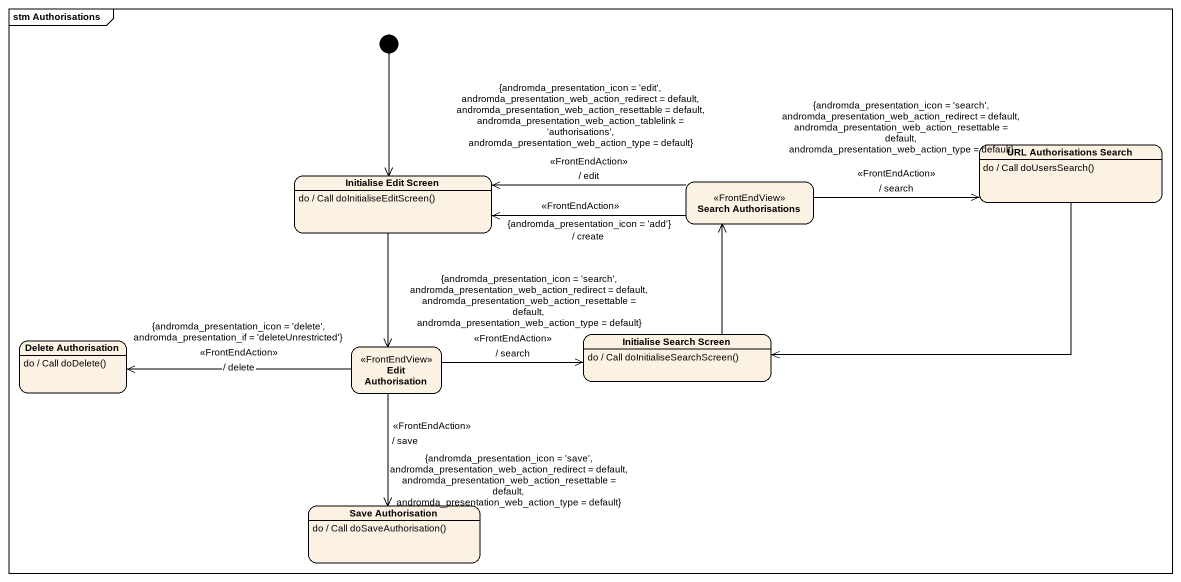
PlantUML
@startuml
mainframe stm Authorisations
hide empty description
state "URL Authorisations Search" as URL_Authorisations_Search
URL_Authorisations_Search : do / Call doUsersSearch()
state "Initialise Edit Screen" as Initialise_Edit_Screen
Initialise_Edit_Screen : do / Call doInitialiseEditScreen()
state "Search Authorisations" as Search_Authorisations <<FrontEndView>>
state "Delete Authorisation" as Delete_Authorisation
Delete_Authorisation : do / Call doDelete()
state "Initialise Search Screen" as Initialise_Search_Screen
Initialise_Search_Screen : do / Call doInitialiseSearchScreen()
state "Edit Authorisation" as Edit_Authorisation <<FrontEndView>>
state "Save Authorisation" as Save_Authorisation
Save_Authorisation : do / Call doSaveAuthorisation()
[*] --> Initialise_Edit_Screen
URL_Authorisations_Search -left-> Initialise_Search_Screen
Initialise_Edit_Screen --> Edit_Authorisation
Search_Authorisations -right-> URL_Authorisations_Search : {andromda_presentation_icon = 'search', andromda_presentation_web_action_redirect = default, andromda_presentation_web_action_resettable = default, andromda_presentation_web_action_type = default}\n<<FrontEndAction>>\n/ search
Search_Authorisations -left-> Initialise_Edit_Screen : {andromda_presentation_icon = 'edit', andromda_presentation_web_action_redirect = default, andromda_presentation_web_action_resettable = default, andromda_presentation_web_action_tablelink = 'authorisations', andromda_presentation_web_action_type = default}\n<<FrontEndAction>>\n/ edit
Search_Authorisations -left-> Initialise_Edit_Screen : <<FrontEndAction>>\n{andromda_presentation_icon = 'add'}\n/ create
Initialise_Search_Screen -up-> Search_Authorisations
Edit_Authorisation -left-> Delete_Authorisation : {andromda_presentation_icon = 'delete', andromda_presentation_if = 'deleteUnrestricted'}\n<<FrontEndAction>>\n/ delete
Edit_Authorisation -right-> Initialise_Search_Screen : {andromda_presentation_icon = 'search', andromda_presentation_web_action_redirect = default, andromda_presentation_web_action_resettable = default, andromda_presentation_web_action_type = default}\n<<FrontEndAction>>\n/ search
Edit_Authorisation --> Save_Authorisation : <<FrontEndAction>>\n/ save\n{andromda_presentation_icon = 'save', andromda_presentation_web_action_redirect = default, andromda_presentation_web_action_resettable = default, andromda_presentation_web_action_type = default}
@enduml
